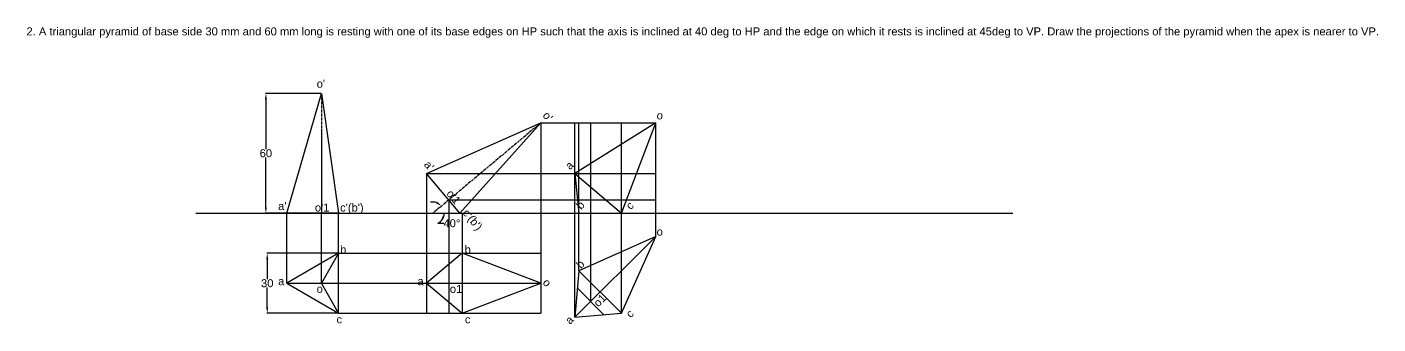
# Model space of a CAD drawing. Header units: inches. Extents: x -14 to 1800, y -196 to 29.
# Drawn here: x 1125 to 1800, y -120 to 29 of the extents above; entities that cross this region are included whole.
import ezdxf

# ---------------------------------------------------------------- set-up
doc = ezdxf.new("R2010")
doc.units = ezdxf.units.IN
doc.header["$MEASUREMENT"] = 0
doc.linetypes.add('CENTER', pattern=[2, 1.25, -0.25, 0.25, -0.25])
doc.styles.get("Standard").update_dxf_attribs({"font": 'arial.ttf'})
doc.dimstyles.get("Standard").update_dxf_attribs({"dimtxt": 4, "dimasz": 3, "dimexe": 0.18, "dimexo": 0.0625, "dimgap": 0.09, "dimtad": 0, "dimtih": 1, "dimtoh": 1, "dimdec": 0, "dimzin": 0, "dimdsep": 46, "dimtxsty": 'Standard', "dimcen": 0.09, "dimadec": 0, "dimazin": 0, "dimtfac": 1, "dimtdec": 0, "dimtofl": 0, "dimtmove": 0, "dimatfit": 3, "dimfxl": 1, "dimtolj": 1, "dimtzin": 0, "dimarcsym": 0})

# ---------------------------------------------------------------- blocks, each defined once
blk = doc.blocks.new('*D8')
at = {"color": 0, "lineweight": -2, "transparency": 16777216}
blk.add_line((1330.38, -69.54), (1333.38, -69.54), dxfattribs=at)
for start, end in [(71.04854, 102.09707), (295.27243, 0), (297.90293, 328.95146)]:
    blk.add_arc((1327.98, -64.48), 5.6, start, end, dxfattribs=at)
at = {"color": 0, "transparency": 16777216}
for points in [[(1330.09, -58.76), (1329.52, -59.59), (1332.28, -60.87)], [(1332.3, -67.23), (1333.27, -67.5), (1333.59, -64.48)]]:
    blk.add_solid(points, dxfattribs=at)
at = {"layer": 'Defpoints', "color": 0, "transparency": 16777216}
for p in [(1381.85, -19.27), (1209.51, -64.48), (1327.98, -64.48), (1332.99, -61.96), (1617.92, -64.48)]:
    blk.add_point(p, dxfattribs=at)
at = {"color": 0, "transparency": 16777216, "insert": (1337.47, -69.54), "char_height": 4, "attachment_point": 5}
blk.add_mtext('\\A1;40°', dxfattribs=at)
blk = doc.blocks.new('*D9')
at = {"color": 0, "lineweight": -2, "transparency": 16777216}
for p, q in [((1280.79, -84.55), (1244.96, -84.55)), ((1245.14, -87.55), (1245.14, -97.42)), ((1245.14, -111.55), (1245.14, -101.68)), ((1280.79, -114.55), (1244.96, -114.55))]:
    blk.add_line(p, q, dxfattribs=at)
at = {"color": 0, "transparency": 16777216}
for points in [[(1244.64, -87.55), (1245.64, -87.55), (1245.14, -84.55)], [(1244.64, -111.55), (1245.64, -111.55), (1245.14, -114.55)]]:
    blk.add_solid(points, dxfattribs=at)
at = {"layer": 'Defpoints', "color": 0, "transparency": 16777216}
for p in [(1245.14, -84.55), (1280.85, -84.55), (1280.85, -114.55)]:
    blk.add_point(p, dxfattribs=at)
at = {"color": 0, "transparency": 16777216, "insert": (1245.14, -99.55), "char_height": 4, "attachment_point": 5}
blk.add_mtext('\\A1;30', dxfattribs=at)
blk = doc.blocks.new('*D10')
at = {"color": 0, "lineweight": -2, "transparency": 16777216}
for p, q in [((1272.13, -4.48), (1244.28, -4.48)), ((1244.46, -7.48), (1244.46, -32.34)), ((1244.46, -61.48), (1244.46, -36.61)), ((1272.13, -64.48), (1244.28, -64.48))]:
    blk.add_line(p, q, dxfattribs=at)
at = {"color": 0, "transparency": 16777216}
for points in [[(1243.96, -7.48), (1244.96, -7.48), (1244.46, -4.48)], [(1243.96, -61.48), (1244.96, -61.48), (1244.46, -64.48)]]:
    blk.add_solid(points, dxfattribs=at)
at = {"layer": 'Defpoints', "color": 0, "transparency": 16777216}
for p in [(1244.46, -4.48), (1272.19, -4.48), (1272.19, -64.48)]:
    blk.add_point(p, dxfattribs=at)
at = {"color": 0, "transparency": 16777216, "insert": (1244.46, -34.48), "char_height": 4, "attachment_point": 5}
blk.add_mtext('\\A1;60', dxfattribs=at)

msp = doc.modelspace()

# ---------------------------------------------------------------- linework, layer by layer
for p, q in [((1254.87, -64.48), (1272.19, -4.48)), ((1254.87, -64.48), (1272.19, -4.48)), ((1272.19, -4.48), (1280.85, -64.48)), ((1272.19, -4.48), (1280.85, -64.48)), ((1381.85, -19.27), (1381.85, -114.55)), ((1381.85, -19.27), (1439.35, -19.27)), ((1398.97, -116.53), (1398.97, -19.27)), ((1400.95, -93.34), (1400.95, -19.27)), ((1406.85, -108.66), (1406.85, -19.27)), ((1422.17, -114.55), (1422.17, -19.27)), ((1439.35, -76.16), (1439.35, -19.27)), ((1324.76, -44.57), (1324.76, -114.55)), ((1324.76, -44.57), (1439.35, -44.57)), ((1335.89, -57.84), (1335.89, -114.55)), ((1335.89, -57.84), (1439.35, -57.84)), ((1209.51, -64.48), (1617.92, -64.48)), ((1254.87, -99.55), (1254.87, -64.48)), ((1280.85, -64.48), (1254.87, -64.48)), ((1280.85, -64.48), (1254.87, -64.48)), ((1272.19, -99.55), (1272.19, -64.48)), ((1280.85, -84.55), (1280.85, -64.48)), ((1342.56, -64.48), (1342.56, -114.55)), ((1280.85, -84.55), (1381.85, -84.55)), ((1335.89, -84.55), (1335.89, -114.55)), ((1400.95, -93.34), (1422.17, -114.55)), ((1272.19, -99.55), (1381.85, -99.55)), ((1400.21, -102.02), (1413.48, -115.29)), ((1280.85, -114.55), (1381.85, -114.55))]:
    msp.add_line(p, q)
at = {"lineweight": 30}
for p, q in [((1254.87, -64.48), (1272.19, -4.48)), ((1272.19, -4.48), (1280.85, -64.48)), ((1324.76, -44.57), (1381.85, -19.27)), ((1381.85, -19.27), (1341.46, -64.48)), ((1439.35, -19.27), (1398.97, -44.57)), ((1422.17, -64.48), (1439.35, -19.27)), ((1341.46, -64.48), (1324.76, -44.57)), ((1398.97, -44.57), (1400.95, -64.48)), ((1398.97, -44.57), (1422.17, -64.48)), ((1280.85, -64.48), (1254.87, -64.48)), ((1400.95, -64.48), (1422.17, -64.48)), ((1398.97, -116.53), (1439.35, -76.16)), ((1439.35, -76.16), (1400.95, -93.34)), ((1422.17, -114.55), (1439.35, -76.16)), ((1280.85, -84.55), (1272.19, -99.55)), ((1342.56, -84.55), (1324.76, -99.55)), ((1381.85, -99.55), (1342.56, -84.55)), ((1400.95, -93.34), (1398.97, -116.53)), ((1254.87, -99.55), (1272.19, -99.55)), ((1280.85, -114.55), (1272.19, -99.55)), ((1324.76, -99.55), (1342.56, -114.55)), ((1324.76, -99.55), (1381.85, -99.55)), ((1342.56, -114.55), (1381.85, -99.55)), ((1398.97, -116.53), (1422.17, -114.55))]:
    msp.add_line(p, q, dxfattribs=at)
at = {"linetype": 'CENTER'}
for p, q in [((1272.19, -4.48), (1272.19, -64.48)), ((1381.85, -19.27), (1327.98, -64.48))]:
    msp.add_line(p, q, dxfattribs=at)
at = {"lineweight": 30}
msp.add_lwpolyline([(1280.85, -114.55), (1280.85, -84.55), (1254.87, -99.55)], close=True, dxfattribs=at)

# ---------------------------------------------------------------- texts
at = {"insert": (1124.78, 28.56), "char_height": 4, "width": 709.3387, "attachment_point": 1}
msp.add_mtext('2. A triangular pyramid of base side 30 mm and 60 mm long is resting with one of its base edges on HP such that the axis is inclined at 40 deg to HP and the edge on which it rests is inclined at 45deg to VP. Draw the projections of the pyramid when the apex is nearer to VP.', dxfattribs=at)
at = {"char_height": 4, "attachment_point": 1}
for s, insert in [("o'", (1269.85, 2.36)), ("o'", (1269.85, 2.36)), ("o'", (1269.85, 2.36)), ("a'", (1250.58, -58.91)), ("a'", (1250.58, -58.91)), ("a'", (1250.58, -58.91)), ("o'1", (1268.96, -59.65)), ("o'1", (1268.96, -59.65)), ("o'1", (1268.96, -59.65)), ("c'(b')", (1281.56, -59.65)), ("c'(b')", (1281.56, -59.65)), ("c'(b')", (1281.56, -59.65)), ('b', (1281.56, -80.68)), ('b', (1343.84, -80.68)), ('a', (1250.58, -96.53)), ('o', (1269.85, -100.38)), ('a', (1320.26, -96.53)), ('o1', (1336.43, -100.38)), ('c', (1279.78, -115.64)), ('c', (1343.97, -115.64))]:
    msp.add_mtext_dynamic_manual_height_columns(s, width=11.0614, gutter_width=20, heights=[0], dxfattribs=dict(at, insert=insert))
for s, insert, rotation in [("o'", (1385.59, -13.08), 310), ('o', (1440.02, -13.39), 355), ("a'", (1326.26, -37.71), 310), ('a', (1393.66, -40.21), 45), ("o'1", (1337.51, -52.26), 310), ('b', (1399.13, -60.1), 45), ('c', (1423.94, -60.2), 45), ("c'(b')", (1345.61, -61.92), 310), ('o', (1440.02, -71.55), 355), ('b', (1399.13, -89.69), 45), ('o', (1385.59, -96.77), 310), ('o1', (1407.82, -108.87), 45), ('c', (1423.94, -114.32), 45), ('a', (1393.66, -117.58), 45)]:
    msp.add_mtext_dynamic_manual_height_columns(s, width=11.0614, gutter_width=20, heights=[0], dxfattribs=dict(at, insert=insert, rotation=rotation))

# ---------------------------------------------------------------- dimensions: what is measured, and where the dimension line sits
for base, p1, p2, picture, middle in [((1244.46, -4.48), (1272.19, -64.48), (1272.19, -4.48), '*D10', (1244.46, -34.48)), ((1245.14, -84.55), (1280.85, -114.55), (1280.85, -84.55), '*D9', (1245.14, -99.55))]:
    dim = msp.add_linear_dim(base=base, p1=p1, p2=p2, angle=90, dimstyle='Standard')
    dim.commit()
    dim.dimension.update_dxf_attribs({"geometry": picture, "text_midpoint": middle})
dim = msp.add_angular_dim_2l(base=(1332.99, -61.96), line1=((1327.98, -64.48), (1381.85, -19.27)), line2=((1209.51, -64.48), (1617.92, -64.48)), dimstyle='Standard')
dim.commit()
dim.dimension.update_dxf_attribs({"geometry": '*D8', "text_midpoint": (1337.47, -69.54)})

doc.saveas('drawing.dxf')
